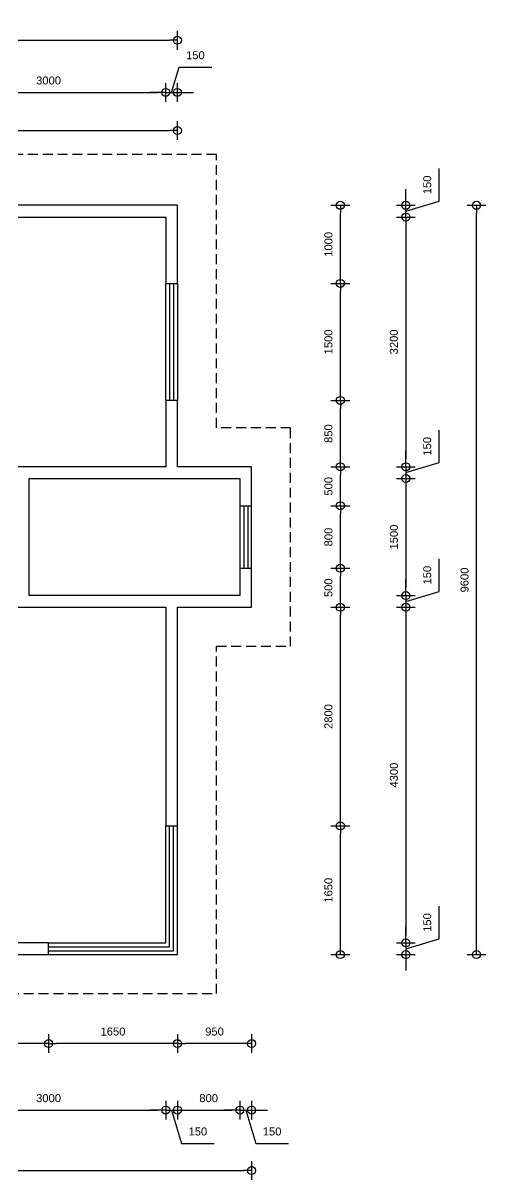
# Model space of a CAD drawing. Header units: millimetres. Extents: x 117 to 15717, y -10448 to 4372.
# Drawn here: x 9793 to 15717, y -10448 to 4372 of the extents above; entities that cross this region are included whole.
import ezdxf

# ---------------------------------------------------------------- set-up
doc = ezdxf.new("R2010")
doc.units = ezdxf.units.MM
doc.header["$LTSCALE"] = 5
doc.linetypes.add('DASHEDX2', pattern=[38.1, 25.4, -12.7])
for name, color, linetype in [('coberta', 7, 'DASHEDX2'), ('dimensoes', 7, 'Continuous'), ('janela alta', 7, 'Continuous'), ('janela baixa', 7, 'Continuous'), ('paredes', 7, 'Continuous')]:
    doc.layers.add(name, color=color, linetype=linetype)
doc.styles.get("Standard").update_dxf_attribs({"font": 'Arial.ttf'})
doc.dimstyles.new('ISO-25', dxfattribs={"dimtxt": 102.5, "dimasz": 102.5, "dimexe": 120, "dimexo": 0.625, "dimgap": 100.625, "dimtad": 1, "dimtxsty": 'Standard', "dimblk": 'ORIGIN', "dimblk1": 'ORIGIN', "dimblk2": 'ORIGIN', "dimcen": 2.5, "dimadec": 0, "dimazin": 0, "dimtfac": 1, "dimtmove": 0, "dimatfit": 3, "dimldrblk": 'ORIGIN', "dimfxl": 120, "dimfxlon": 1, "dimarcsym": 0})

# ---------------------------------------------------------------- blocks, each defined once
blk = doc.blocks.new('_Origin')
at = {"color": 0, "linetype": 'ByBlock', "lineweight": -2}
blk.add_line((0, 0), (-1, 0), dxfattribs=at)
blk.add_circle((0, 0), 0.5, dxfattribs=at)
blk = doc.blocks.new('*D1')
at = {"layer": 'Defpoints', "color": 0, "transparency": 16777216}
for p in [(1918, -912), (12718, -3112), (12718, -10328)]:
    blk.add_point(p, dxfattribs=at)
at = {"layer": 'dimensoes', "color": 0, "lineweight": -2, "transparency": 16777216}
for p, q in [((1918, -10208), (1918, -10448)), ((12718, -10208), (12718, -10448)), ((2020, -10328), (12615, -10328))]:
    blk.add_line(p, q, dxfattribs=at)
at = {"layer": 'dimensoes', "color": 0, "lineweight": -2, "transparency": 16777216, "xscale": 102.5, "yscale": 102.5, "zscale": 102.5, "rotation": 180}
blk.add_blockref('_Origin', (1918, -10328), dxfattribs=at)
at = {"layer": 'dimensoes', "color": 0, "lineweight": -2, "transparency": 16777216, "xscale": 102.5, "yscale": 102.5, "zscale": 102.5}
blk.add_blockref('_Origin', (12718, -10328), dxfattribs=at)
at = {"layer": 'dimensoes', "color": 0, "transparency": 16777216, "insert": (7318, -10175), "char_height": 102.5, "attachment_point": 5}
blk.add_mtext('10800', dxfattribs=at)
blk = doc.blocks.new('*D4')
at = {"layer": 'Defpoints', "color": 0, "transparency": 16777216}
for p in [(11768, -3112), (12718, -3112), (11768, -8701)]:
    blk.add_point(p, dxfattribs=at)
at = {"layer": 'dimensoes', "color": 0, "lineweight": -2, "transparency": 16777216}
for p, q in [((11768, -8581), (11768, -8821)), ((12718, -8581), (12718, -8821)), ((12615, -8701), (11870, -8701))]:
    blk.add_line(p, q, dxfattribs=at)
at = {"layer": 'dimensoes', "color": 0, "lineweight": -2, "transparency": 16777216, "xscale": 102.5, "yscale": 102.5, "zscale": 102.5, "rotation": 180}
blk.add_blockref('_Origin', (11768, -8701), dxfattribs=at)
at = {"layer": 'dimensoes', "color": 0, "lineweight": -2, "transparency": 16777216, "xscale": 102.5, "yscale": 102.5, "zscale": 102.5}
blk.add_blockref('_Origin', (12718, -8701), dxfattribs=at)
at = {"layer": 'dimensoes', "color": 0, "transparency": 16777216, "insert": (12243, -8548), "char_height": 102.5, "attachment_point": 5}
blk.add_mtext('950', dxfattribs=at)
blk = doc.blocks.new('*D5')
at = {"layer": 'Defpoints', "color": 0, "transparency": 16777216}
for p in [(11768, -3112), (10118, -7562), (10118, -8701)]:
    blk.add_point(p, dxfattribs=at)
at = {"layer": 'dimensoes', "color": 0, "lineweight": -2, "transparency": 16777216}
for p, q in [((10118, -8581), (10118, -8821)), ((11768, -8581), (11768, -8821)), ((11665, -8701), (10220, -8701))]:
    blk.add_line(p, q, dxfattribs=at)
at = {"layer": 'dimensoes', "color": 0, "lineweight": -2, "transparency": 16777216, "xscale": 102.5, "yscale": 102.5, "zscale": 102.5, "rotation": 180}
blk.add_blockref('_Origin', (10118, -8701), dxfattribs=at)
at = {"layer": 'dimensoes', "color": 0, "lineweight": -2, "transparency": 16777216, "xscale": 102.5, "yscale": 102.5, "zscale": 102.5}
blk.add_blockref('_Origin', (11768, -8701), dxfattribs=at)
at = {"layer": 'dimensoes', "color": 0, "transparency": 16777216, "insert": (10943, -8548), "char_height": 102.5, "attachment_point": 5}
blk.add_mtext('1650', dxfattribs=at)
blk = doc.blocks.new('*D6')
at = {"layer": 'Defpoints', "color": 0, "transparency": 16777216}
for p in [(8468, -7562), (10118, -7562), (8468, -8701)]:
    blk.add_point(p, dxfattribs=at)
at = {"layer": 'dimensoes', "color": 0, "lineweight": -2, "transparency": 16777216}
for p, q in [((8468, -8581), (8468, -8821)), ((10118, -8581), (10118, -8821)), ((10015, -8701), (8570, -8701))]:
    blk.add_line(p, q, dxfattribs=at)
at = {"layer": 'dimensoes', "color": 0, "lineweight": -2, "transparency": 16777216, "xscale": 102.5, "yscale": 102.5, "zscale": 102.5, "rotation": 180}
blk.add_blockref('_Origin', (8468, -8701), dxfattribs=at)
at = {"layer": 'dimensoes', "color": 0, "lineweight": -2, "transparency": 16777216, "xscale": 102.5, "yscale": 102.5, "zscale": 102.5}
blk.add_blockref('_Origin', (10118, -8701), dxfattribs=at)
at = {"layer": 'dimensoes', "color": 0, "transparency": 16777216, "insert": (9293, -8548), "char_height": 102.5, "attachment_point": 5}
blk.add_mtext('1650', dxfattribs=at)
blk = doc.blocks.new('*D15')
at = {"layer": 'Defpoints', "color": 0, "transparency": 16777216}
for p in [(11618, -5912), (8618, -7412), (11618, -9554)]:
    blk.add_point(p, dxfattribs=at)
at = {"layer": 'dimensoes', "color": 0, "lineweight": -2, "transparency": 16777216}
for p, q in [((8618, -9434), (8618, -9674)), ((11618, -9434), (11618, -9674)), ((8720, -9554), (11515, -9554))]:
    blk.add_line(p, q, dxfattribs=at)
at = {"layer": 'dimensoes', "color": 0, "lineweight": -2, "transparency": 16777216, "xscale": 102.5, "yscale": 102.5, "zscale": 102.5, "rotation": 180}
blk.add_blockref('_Origin', (8618, -9554), dxfattribs=at)
at = {"layer": 'dimensoes', "color": 0, "lineweight": -2, "transparency": 16777216, "xscale": 102.5, "yscale": 102.5, "zscale": 102.5}
blk.add_blockref('_Origin', (11618, -9554), dxfattribs=at)
at = {"layer": 'dimensoes', "color": 0, "transparency": 16777216, "insert": (10118, -9401), "char_height": 102.5, "attachment_point": 5}
blk.add_mtext('3000', dxfattribs=at)
blk = doc.blocks.new('*D16')
at = {"layer": 'Defpoints', "color": 0, "transparency": 16777216}
for p in [(11618, -5912), (11768, -5912), (11768, -9554)]:
    blk.add_point(p, dxfattribs=at)
at = {"layer": 'dimensoes', "color": 0, "lineweight": -2, "transparency": 16777216}
for p, q in [((11618, -9434), (11618, -9674)), ((11768, -9434), (11768, -9674)), ((11515, -9554), (11413, -9554)), ((11618, -9554), (11768, -9554)), ((11618, -9554), (11768, -9554)), ((11693, -9554), (11821, -9980)), ((11870, -9554), (11973, -9554)), ((11821, -9980), (12239, -9980))]:
    blk.add_line(p, q, dxfattribs=at)
at = {"layer": 'dimensoes', "color": 0, "lineweight": -2, "transparency": 16777216, "xscale": 102.5, "yscale": 102.5, "zscale": 102.5}
blk.add_blockref('_Origin', (11618, -9554), dxfattribs=at)
at = {"layer": 'dimensoes', "color": 0, "lineweight": -2, "transparency": 16777216, "xscale": 102.5, "yscale": 102.5, "zscale": 102.5, "rotation": 180}
blk.add_blockref('_Origin', (11768, -9554), dxfattribs=at)
at = {"layer": 'dimensoes', "color": 0, "transparency": 16777216, "insert": (12030, -9828), "char_height": 102.5, "attachment_point": 5}
blk.add_mtext('150', dxfattribs=at)
blk = doc.blocks.new('*D17')
at = {"layer": 'Defpoints', "color": 0, "transparency": 16777216}
for p in [(12568, -2962), (11768, -5912), (12568, -9554)]:
    blk.add_point(p, dxfattribs=at)
at = {"layer": 'dimensoes', "color": 0, "lineweight": -2, "transparency": 16777216}
for p, q in [((11768, -9434), (11768, -9674)), ((12568, -9434), (12568, -9674)), ((11870, -9554), (12465, -9554))]:
    blk.add_line(p, q, dxfattribs=at)
at = {"layer": 'dimensoes', "color": 0, "lineweight": -2, "transparency": 16777216, "xscale": 102.5, "yscale": 102.5, "zscale": 102.5, "rotation": 180}
blk.add_blockref('_Origin', (11768, -9554), dxfattribs=at)
at = {"layer": 'dimensoes', "color": 0, "lineweight": -2, "transparency": 16777216, "xscale": 102.5, "yscale": 102.5, "zscale": 102.5}
blk.add_blockref('_Origin', (12568, -9554), dxfattribs=at)
at = {"layer": 'dimensoes', "color": 0, "transparency": 16777216, "insert": (12168, -9401), "char_height": 102.5, "attachment_point": 5}
blk.add_mtext('800', dxfattribs=at)
blk = doc.blocks.new('*D18')
at = {"layer": 'Defpoints', "color": 0, "transparency": 16777216}
for p in [(12568, -2962), (12718, -3112), (12718, -9554)]:
    blk.add_point(p, dxfattribs=at)
at = {"layer": 'dimensoes', "color": 0, "lineweight": -2, "transparency": 16777216}
for p, q in [((12568, -9434), (12568, -9674)), ((12718, -9434), (12718, -9674)), ((12465, -9554), (12363, -9554)), ((12568, -9554), (12718, -9554)), ((12568, -9554), (12718, -9554)), ((12643, -9554), (12771, -9980)), ((12820, -9554), (12923, -9554)), ((12771, -9980), (13189, -9980))]:
    blk.add_line(p, q, dxfattribs=at)
at = {"layer": 'dimensoes', "color": 0, "lineweight": -2, "transparency": 16777216, "xscale": 102.5, "yscale": 102.5, "zscale": 102.5}
blk.add_blockref('_Origin', (12568, -9554), dxfattribs=at)
at = {"layer": 'dimensoes', "color": 0, "lineweight": -2, "transparency": 16777216, "xscale": 102.5, "yscale": 102.5, "zscale": 102.5, "rotation": 180}
blk.add_blockref('_Origin', (12718, -9554), dxfattribs=at)
at = {"layer": 'dimensoes', "color": 0, "transparency": 16777216, "insert": (12980, -9828), "char_height": 102.5, "attachment_point": 5}
blk.add_mtext('150', dxfattribs=at)
blk = doc.blocks.new('*D19')
at = {"layer": 'Defpoints', "color": 0, "transparency": 16777216}
for p in [(11768, -5912), (13854, -5912), (11768, -7562)]:
    blk.add_point(p, dxfattribs=at)
at = {"layer": 'dimensoes', "color": 0, "lineweight": -2, "transparency": 16777216}
for p, q in [((13734, -5912), (13974, -5912)), ((13854, -7459), (13854, -6014)), ((13734, -7562), (13974, -7562))]:
    blk.add_line(p, q, dxfattribs=at)
at = {"layer": 'dimensoes', "color": 0, "lineweight": -2, "transparency": 16777216, "xscale": 102.5, "yscale": 102.5, "zscale": 102.5}
for p, rotation in [((13854, -5912), 90), ((13854, -7562), 270)]:
    blk.add_blockref('_Origin', p, dxfattribs=dict(at, rotation=rotation))
at = {"layer": 'dimensoes', "color": 0, "transparency": 16777216, "insert": (13702, -6737), "char_height": 102.5, "attachment_point": 5, "rotation": 90}
blk.add_mtext('1650', dxfattribs=at)
blk = doc.blocks.new('*D20')
at = {"layer": 'Defpoints', "color": 0, "transparency": 16777216}
for p in [(12718, -3112), (13854, -3112), (11768, -5912)]:
    blk.add_point(p, dxfattribs=at)
at = {"layer": 'dimensoes', "color": 0, "lineweight": -2, "transparency": 16777216}
for p, q in [((13734, -3112), (13974, -3112)), ((13854, -5809), (13854, -3214)), ((13734, -5912), (13974, -5912))]:
    blk.add_line(p, q, dxfattribs=at)
at = {"layer": 'dimensoes', "color": 0, "lineweight": -2, "transparency": 16777216, "xscale": 102.5, "yscale": 102.5, "zscale": 102.5}
for p, rotation in [((13854, -3112), 90), ((13854, -5912), 270)]:
    blk.add_blockref('_Origin', p, dxfattribs=dict(at, rotation=rotation))
at = {"layer": 'dimensoes', "color": 0, "transparency": 16777216, "insert": (13702, -4512), "char_height": 102.5, "attachment_point": 5, "rotation": 90}
blk.add_mtext('2800', dxfattribs=at)
blk = doc.blocks.new('*D21')
at = {"layer": 'Defpoints', "color": 0, "transparency": 16777216}
for p in [(12718, -2612), (13854, -2612), (12718, -3112)]:
    blk.add_point(p, dxfattribs=at)
at = {"layer": 'dimensoes', "color": 0, "lineweight": -2, "transparency": 16777216}
for p, q in [((13734, -2612), (13974, -2612)), ((13854, -3009), (13854, -2714)), ((13734, -3112), (13974, -3112))]:
    blk.add_line(p, q, dxfattribs=at)
at = {"layer": 'dimensoes', "color": 0, "lineweight": -2, "transparency": 16777216, "xscale": 102.5, "yscale": 102.5, "zscale": 102.5}
for p, rotation in [((13854, -2612), 90), ((13854, -3112), 270)]:
    blk.add_blockref('_Origin', p, dxfattribs=dict(at, rotation=rotation))
at = {"layer": 'dimensoes', "color": 0, "transparency": 16777216, "insert": (13702, -2862), "char_height": 102.5, "attachment_point": 5, "rotation": 90}
blk.add_mtext('500', dxfattribs=at)
blk = doc.blocks.new('*D22')
at = {"layer": 'Defpoints', "color": 0, "transparency": 16777216}
for p in [(12718, -1812), (13854, -1812), (12718, -2612)]:
    blk.add_point(p, dxfattribs=at)
at = {"layer": 'dimensoes', "color": 0, "lineweight": -2, "transparency": 16777216}
for p, q in [((13734, -1812), (13974, -1812)), ((13854, -2509), (13854, -1914)), ((13734, -2612), (13974, -2612))]:
    blk.add_line(p, q, dxfattribs=at)
at = {"layer": 'dimensoes', "color": 0, "lineweight": -2, "transparency": 16777216, "xscale": 102.5, "yscale": 102.5, "zscale": 102.5}
for p, rotation in [((13854, -1812), 90), ((13854, -2612), 270)]:
    blk.add_blockref('_Origin', p, dxfattribs=dict(at, rotation=rotation))
at = {"layer": 'dimensoes', "color": 0, "transparency": 16777216, "insert": (13702, -2212), "char_height": 102.5, "attachment_point": 5, "rotation": 90}
blk.add_mtext('800', dxfattribs=at)
blk = doc.blocks.new('*D23')
at = {"layer": 'Defpoints', "color": 0, "transparency": 16777216}
for p in [(12718, -1312), (13854, -1312), (12718, -1812)]:
    blk.add_point(p, dxfattribs=at)
at = {"layer": 'dimensoes', "color": 0, "lineweight": -2, "transparency": 16777216}
for p, q in [((13734, -1312), (13974, -1312)), ((13854, -1709), (13854, -1414)), ((13734, -1812), (13974, -1812))]:
    blk.add_line(p, q, dxfattribs=at)
at = {"layer": 'dimensoes', "color": 0, "lineweight": -2, "transparency": 16777216, "xscale": 102.5, "yscale": 102.5, "zscale": 102.5}
for p, rotation in [((13854, -1312), 90), ((13854, -1812), 270)]:
    blk.add_blockref('_Origin', p, dxfattribs=dict(at, rotation=rotation))
at = {"layer": 'dimensoes', "color": 0, "transparency": 16777216, "insert": (13702, -1562), "char_height": 102.5, "attachment_point": 5, "rotation": 90}
blk.add_mtext('500', dxfattribs=at)
blk = doc.blocks.new('*D24')
at = {"layer": 'Defpoints', "color": 0, "transparency": 16777216}
for p in [(11768, -462), (13854, -462), (12718, -1312)]:
    blk.add_point(p, dxfattribs=at)
at = {"layer": 'dimensoes', "color": 0, "lineweight": -2, "transparency": 16777216}
for p, q in [((13734, -462), (13974, -462)), ((13854, -1209), (13854, -564)), ((13734, -1312), (13974, -1312))]:
    blk.add_line(p, q, dxfattribs=at)
at = {"layer": 'dimensoes', "color": 0, "lineweight": -2, "transparency": 16777216, "xscale": 102.5, "yscale": 102.5, "zscale": 102.5}
for p, rotation in [((13854, -462), 90), ((13854, -1312), 270)]:
    blk.add_blockref('_Origin', p, dxfattribs=dict(at, rotation=rotation))
at = {"layer": 'dimensoes', "color": 0, "transparency": 16777216, "insert": (13702, -887), "char_height": 102.5, "attachment_point": 5, "rotation": 90}
blk.add_mtext('850', dxfattribs=at)
blk = doc.blocks.new('*D25')
at = {"layer": 'Defpoints', "color": 0, "transparency": 16777216}
for p in [(11768, 1038), (13854, 1038), (11768, -462)]:
    blk.add_point(p, dxfattribs=at)
at = {"layer": 'dimensoes', "color": 0, "lineweight": -2, "transparency": 16777216}
for p, q in [((13734, 1038), (13974, 1038)), ((13854, -359), (13854, 936)), ((13734, -462), (13974, -462))]:
    blk.add_line(p, q, dxfattribs=at)
at = {"layer": 'dimensoes', "color": 0, "lineweight": -2, "transparency": 16777216, "xscale": 102.5, "yscale": 102.5, "zscale": 102.5}
for p, rotation in [((13854, 1038), 90), ((13854, -462), 270)]:
    blk.add_blockref('_Origin', p, dxfattribs=dict(at, rotation=rotation))
at = {"layer": 'dimensoes', "color": 0, "transparency": 16777216, "insert": (13702, 288), "char_height": 102.5, "attachment_point": 5, "rotation": 90}
blk.add_mtext('1500', dxfattribs=at)
blk = doc.blocks.new('*D26')
at = {"layer": 'Defpoints', "color": 0, "transparency": 16777216}
for p in [(11768, 2038), (13854, 2038), (11768, 1038)]:
    blk.add_point(p, dxfattribs=at)
at = {"layer": 'dimensoes', "color": 0, "lineweight": -2, "transparency": 16777216}
for p, q in [((13734, 2038), (13974, 2038)), ((13854, 1141), (13854, 1936)), ((13734, 1038), (13974, 1038))]:
    blk.add_line(p, q, dxfattribs=at)
at = {"layer": 'dimensoes', "color": 0, "lineweight": -2, "transparency": 16777216, "xscale": 102.5, "yscale": 102.5, "zscale": 102.5}
for p, rotation in [((13854, 2038), 90), ((13854, 1038), 270)]:
    blk.add_blockref('_Origin', p, dxfattribs=dict(at, rotation=rotation))
at = {"layer": 'dimensoes', "color": 0, "transparency": 16777216, "insert": (13702, 1538), "char_height": 102.5, "attachment_point": 5, "rotation": 90}
blk.add_mtext('1000', dxfattribs=at)
blk = doc.blocks.new('*D27')
at = {"layer": 'Defpoints', "color": 0, "transparency": 16777216}
for p in [(11574, 2038), (15597, 2038), (11574, -7562)]:
    blk.add_point(p, dxfattribs=at)
at = {"layer": 'dimensoes', "color": 0, "lineweight": -2, "transparency": 16777216}
for p, q in [((15477, 2038), (15717, 2038)), ((15597, -7459), (15597, 1936)), ((15477, -7562), (15717, -7562))]:
    blk.add_line(p, q, dxfattribs=at)
at = {"layer": 'dimensoes', "color": 0, "lineweight": -2, "transparency": 16777216, "xscale": 102.5, "yscale": 102.5, "zscale": 102.5}
for p, rotation in [((15597, 2038), 90), ((15597, -7562), 270)]:
    blk.add_blockref('_Origin', p, dxfattribs=dict(at, rotation=rotation))
at = {"layer": 'dimensoes', "color": 0, "transparency": 16777216, "insert": (15445, -2762), "char_height": 102.5, "attachment_point": 5, "rotation": 90}
blk.add_mtext('9600', dxfattribs=at)
blk = doc.blocks.new('*D29')
at = {"layer": 'Defpoints', "color": 0, "transparency": 16777216}
for p in [(11618, 1888), (11618, -1312), (14693, -1312)]:
    blk.add_point(p, dxfattribs=at)
at = {"layer": 'dimensoes', "color": 0, "lineweight": -2, "transparency": 16777216}
for p, q in [((14573, 1888), (14813, 1888)), ((14693, 1786), (14693, -1209)), ((14573, -1312), (14813, -1312))]:
    blk.add_line(p, q, dxfattribs=at)
at = {"layer": 'dimensoes', "color": 0, "lineweight": -2, "transparency": 16777216, "xscale": 102.5, "yscale": 102.5, "zscale": 102.5}
for p, rotation in [((14693, 1888), 90), ((14693, -1312), 270)]:
    blk.add_blockref('_Origin', p, dxfattribs=dict(at, rotation=rotation))
at = {"layer": 'dimensoes', "color": 0, "transparency": 16777216, "insert": (14540, 288), "char_height": 102.5, "attachment_point": 5, "rotation": 90}
blk.add_mtext('3200', dxfattribs=at)
blk = doc.blocks.new('*D30')
at = {"layer": 'Defpoints', "color": 0, "transparency": 16777216}
for p in [(11618, -1312), (12568, -1462), (14693, -1462)]:
    blk.add_point(p, dxfattribs=at)
at = {"layer": 'dimensoes', "color": 0, "lineweight": -2, "transparency": 16777216}
for p, q in [((15120, -1259), (15120, -841)), ((14693, -1209), (14693, -1107)), ((14573, -1312), (14813, -1312)), ((14693, -1387), (15120, -1259)), ((14693, -1312), (14693, -1462)), ((14693, -1312), (14693, -1462)), ((14573, -1462), (14813, -1462)), ((14693, -1564), (14693, -1667))]:
    blk.add_line(p, q, dxfattribs=at)
at = {"layer": 'dimensoes', "color": 0, "lineweight": -2, "transparency": 16777216, "xscale": 102.5, "yscale": 102.5, "zscale": 102.5}
for p, rotation in [((14693, -1312), 270), ((14693, -1462), 90)]:
    blk.add_blockref('_Origin', p, dxfattribs=dict(at, rotation=rotation))
at = {"layer": 'dimensoes', "color": 0, "transparency": 16777216, "insert": (14967, -1050), "char_height": 102.5, "attachment_point": 5, "rotation": 90}
blk.add_mtext('150', dxfattribs=at)
blk = doc.blocks.new('*D31')
at = {"layer": 'Defpoints', "color": 0, "transparency": 16777216}
for p in [(12568, -1462), (12568, -2962), (14693, -2962)]:
    blk.add_point(p, dxfattribs=at)
at = {"layer": 'dimensoes', "color": 0, "lineweight": -2, "transparency": 16777216}
for p, q in [((14573, -1462), (14813, -1462)), ((14693, -1564), (14693, -2859)), ((14573, -2962), (14813, -2962))]:
    blk.add_line(p, q, dxfattribs=at)
at = {"layer": 'dimensoes', "color": 0, "lineweight": -2, "transparency": 16777216, "xscale": 102.5, "yscale": 102.5, "zscale": 102.5}
for p, rotation in [((14693, -1462), 90), ((14693, -2962), 270)]:
    blk.add_blockref('_Origin', p, dxfattribs=dict(at, rotation=rotation))
at = {"layer": 'dimensoes', "color": 0, "transparency": 16777216, "insert": (14540, -2212), "char_height": 102.5, "attachment_point": 5, "rotation": 90}
blk.add_mtext('1500', dxfattribs=at)
blk = doc.blocks.new('*D32')
at = {"layer": 'Defpoints', "color": 0, "transparency": 16777216}
for p in [(12568, -2962), (12718, -3112), (14693, -3112)]:
    blk.add_point(p, dxfattribs=at)
at = {"layer": 'dimensoes', "color": 0, "lineweight": -2, "transparency": 16777216}
for p, q in [((15120, -2909), (15120, -2491)), ((14693, -2859), (14693, -2757)), ((14573, -2962), (14813, -2962)), ((14693, -3037), (15120, -2909)), ((14693, -2962), (14693, -3112)), ((14693, -2962), (14693, -3112)), ((14573, -3112), (14813, -3112)), ((14693, -3214), (14693, -3317))]:
    blk.add_line(p, q, dxfattribs=at)
at = {"layer": 'dimensoes', "color": 0, "lineweight": -2, "transparency": 16777216, "xscale": 102.5, "yscale": 102.5, "zscale": 102.5}
for p, rotation in [((14693, -2962), 270), ((14693, -3112), 90)]:
    blk.add_blockref('_Origin', p, dxfattribs=dict(at, rotation=rotation))
at = {"layer": 'dimensoes', "color": 0, "transparency": 16777216, "insert": (14967, -2700), "char_height": 102.5, "attachment_point": 5, "rotation": 90}
blk.add_mtext('150', dxfattribs=at)
blk = doc.blocks.new('*D33')
at = {"layer": 'Defpoints', "color": 0, "transparency": 16777216}
for p in [(12718, -3112), (11618, -7412), (14693, -7412)]:
    blk.add_point(p, dxfattribs=at)
at = {"layer": 'dimensoes', "color": 0, "lineweight": -2, "transparency": 16777216}
for p, q in [((14573, -3112), (14813, -3112)), ((14693, -3214), (14693, -7309)), ((14573, -7412), (14813, -7412))]:
    blk.add_line(p, q, dxfattribs=at)
at = {"layer": 'dimensoes', "color": 0, "lineweight": -2, "transparency": 16777216, "xscale": 102.5, "yscale": 102.5, "zscale": 102.5}
for p, rotation in [((14693, -3112), 90), ((14693, -7412), 270)]:
    blk.add_blockref('_Origin', p, dxfattribs=dict(at, rotation=rotation))
at = {"layer": 'dimensoes', "color": 0, "transparency": 16777216, "insert": (14540, -5262), "char_height": 102.5, "attachment_point": 5, "rotation": 90}
blk.add_mtext('4300', dxfattribs=at)
blk = doc.blocks.new('*D34')
at = {"layer": 'Defpoints', "color": 0, "transparency": 16777216}
for p in [(11618, -7412), (11768, -7562), (14693, -7562)]:
    blk.add_point(p, dxfattribs=at)
at = {"layer": 'dimensoes', "color": 0, "lineweight": -2, "transparency": 16777216}
for p, q in [((15120, -7359), (15120, -6941)), ((14693, -7309), (14693, -7207)), ((14693, -7487), (15120, -7359)), ((14573, -7412), (14813, -7412)), ((14693, -7412), (14693, -7562)), ((14693, -7412), (14693, -7562)), ((14573, -7562), (14813, -7562)), ((14693, -7664), (14693, -7767))]:
    blk.add_line(p, q, dxfattribs=at)
at = {"layer": 'dimensoes', "color": 0, "lineweight": -2, "transparency": 16777216, "xscale": 102.5, "yscale": 102.5, "zscale": 102.5}
for p, rotation in [((14693, -7412), 270), ((14693, -7562), 90)]:
    blk.add_blockref('_Origin', p, dxfattribs=dict(at, rotation=rotation))
at = {"layer": 'dimensoes', "color": 0, "transparency": 16777216, "insert": (14967, -7150), "char_height": 102.5, "attachment_point": 5, "rotation": 90}
blk.add_mtext('150', dxfattribs=at)
blk = doc.blocks.new('*D36')
at = {"layer": 'Defpoints', "color": 0, "transparency": 16777216}
for p in [(11768, 2038), (14693, 2038), (11618, 1888)]:
    blk.add_point(p, dxfattribs=at)
at = {"layer": 'dimensoes', "color": 0, "lineweight": -2, "transparency": 16777216}
for p, q in [((15120, 2091), (15120, 2509)), ((14693, 2141), (14693, 2243)), ((14693, 1963), (15120, 2091)), ((14573, 2038), (14813, 2038)), ((14693, 1888), (14693, 2038)), ((14693, 1888), (14693, 2038)), ((14573, 1888), (14813, 1888)), ((14693, 1786), (14693, 1683))]:
    blk.add_line(p, q, dxfattribs=at)
at = {"layer": 'dimensoes', "color": 0, "lineweight": -2, "transparency": 16777216, "xscale": 102.5, "yscale": 102.5, "zscale": 102.5}
for p, rotation in [((14693, 2038), 270), ((14693, 1888), 90)]:
    blk.add_blockref('_Origin', p, dxfattribs=dict(at, rotation=rotation))
at = {"layer": 'dimensoes', "color": 0, "transparency": 16777216, "insert": (14967, 2300), "char_height": 102.5, "attachment_point": 5, "rotation": 90}
blk.add_mtext('150', dxfattribs=at)
blk = doc.blocks.new('*D37')
at = {"layer": 'Defpoints', "color": 0, "transparency": 16777216}
for p in [(11768, 4152), (1918, 2038), (11768, 2038)]:
    blk.add_point(p, dxfattribs=at)
at = {"layer": 'dimensoes', "color": 0, "lineweight": -2, "transparency": 16777216}
for p, q in [((1918, 4032), (1918, 4272)), ((2020, 4152), (11665, 4152)), ((11768, 4032), (11768, 4272))]:
    blk.add_line(p, q, dxfattribs=at)
at = {"layer": 'dimensoes', "color": 0, "lineweight": -2, "transparency": 16777216, "xscale": 102.5, "yscale": 102.5, "zscale": 102.5, "rotation": 180}
blk.add_blockref('_Origin', (1918, 4152), dxfattribs=at)
at = {"layer": 'dimensoes', "color": 0, "lineweight": -2, "transparency": 16777216, "xscale": 102.5, "yscale": 102.5, "zscale": 102.5}
blk.add_blockref('_Origin', (11768, 4152), dxfattribs=at)
at = {"layer": 'dimensoes', "color": 0, "transparency": 16777216, "insert": (6843, 4305), "char_height": 102.5, "attachment_point": 5}
blk.add_mtext('9850', dxfattribs=at)
blk = doc.blocks.new('*D43')
at = {"layer": 'Defpoints', "color": 0, "transparency": 16777216}
for p in [(11618, 3484), (8618, 1888), (11618, 1888)]:
    blk.add_point(p, dxfattribs=at)
at = {"layer": 'dimensoes', "color": 0, "lineweight": -2, "transparency": 16777216}
for p, q in [((8618, 3364), (8618, 3604)), ((11618, 3364), (11618, 3604)), ((8720, 3484), (11515, 3484))]:
    blk.add_line(p, q, dxfattribs=at)
at = {"layer": 'dimensoes', "color": 0, "lineweight": -2, "transparency": 16777216, "xscale": 102.5, "yscale": 102.5, "zscale": 102.5, "rotation": 180}
blk.add_blockref('_Origin', (8618, 3484), dxfattribs=at)
at = {"layer": 'dimensoes', "color": 0, "lineweight": -2, "transparency": 16777216, "xscale": 102.5, "yscale": 102.5, "zscale": 102.5}
blk.add_blockref('_Origin', (11618, 3484), dxfattribs=at)
at = {"layer": 'dimensoes', "color": 0, "transparency": 16777216, "insert": (10118, 3637), "char_height": 102.5, "attachment_point": 5}
blk.add_mtext('3000', dxfattribs=at)
blk = doc.blocks.new('*D44')
at = {"layer": 'Defpoints', "color": 0, "transparency": 16777216}
for p in [(11768, 3484), (11768, 2038), (11618, 1888)]:
    blk.add_point(p, dxfattribs=at)
at = {"layer": 'dimensoes', "color": 0, "lineweight": -2, "transparency": 16777216}
for p, q in [((11693, 3484), (11789, 3807)), ((11789, 3807), (12207, 3807)), ((11618, 3364), (11618, 3604)), ((11768, 3364), (11768, 3604)), ((11515, 3484), (11413, 3484)), ((11618, 3484), (11768, 3484)), ((11618, 3484), (11768, 3484)), ((11870, 3484), (11973, 3484))]:
    blk.add_line(p, q, dxfattribs=at)
at = {"layer": 'dimensoes', "color": 0, "lineweight": -2, "transparency": 16777216, "xscale": 102.5, "yscale": 102.5, "zscale": 102.5}
blk.add_blockref('_Origin', (11618, 3484), dxfattribs=at)
at = {"layer": 'dimensoes', "color": 0, "lineweight": -2, "transparency": 16777216, "xscale": 102.5, "yscale": 102.5, "zscale": 102.5, "rotation": 180}
blk.add_blockref('_Origin', (11768, 3484), dxfattribs=at)
at = {"layer": 'dimensoes', "color": 0, "transparency": 16777216, "insert": (11998, 3960), "char_height": 102.5, "attachment_point": 5}
blk.add_mtext('150', dxfattribs=at)
blk = doc.blocks.new('*D50')
at = {"layer": 'Defpoints', "color": 0, "transparency": 16777216}
for p in [(11768, 2996), (7268, 2038), (11768, 2038)]:
    blk.add_point(p, dxfattribs=at)
at = {"layer": 'dimensoes', "color": 0, "lineweight": -2, "transparency": 16777216}
for p, q in [((7268, 2876), (7268, 3116)), ((11768, 2876), (11768, 3116)), ((7370, 2996), (11665, 2996))]:
    blk.add_line(p, q, dxfattribs=at)
at = {"layer": 'dimensoes', "color": 0, "lineweight": -2, "transparency": 16777216, "xscale": 102.5, "yscale": 102.5, "zscale": 102.5, "rotation": 180}
blk.add_blockref('_Origin', (7268, 2996), dxfattribs=at)
at = {"layer": 'dimensoes', "color": 0, "lineweight": -2, "transparency": 16777216, "xscale": 102.5, "yscale": 102.5, "zscale": 102.5}
blk.add_blockref('_Origin', (11768, 2996), dxfattribs=at)
at = {"layer": 'dimensoes', "color": 0, "transparency": 16777216, "insert": (9518, 3149), "char_height": 102.5, "attachment_point": 5}
blk.add_mtext('4500', dxfattribs=at)

msp = doc.modelspace()

# ---------------------------------------------------------------- linework, layer by layer
at = {"layer": 'coberta'}
msp.add_lwpolyline([(1417.612, 2688.233), (1417.612, -8061.767), (12267.612, -8061.767), (12267.612, -3611.767), (13217.612, -3611.767), (13217.612, -811.767), (12267.612, -811.767), (12267.612, 2688.233)], close=True, dxfattribs=at)
at = {"layer": 'janela alta'}
for p, q in [((12567.612, -1811.767), (12717.612, -1811.767)), ((12617.612, -1811.767), (12617.612, -2611.767)), ((12667.612, -1811.767), (12667.612, -2611.767)), ((12567.612, -2611.767), (12717.612, -2611.767))]:
    msp.add_line(p, q, dxfattribs=at)
at = {"layer": 'janela baixa'}
for p, q in [((11617.612, -461.767), (11617.612, 1038.233)), ((11667.612, 1038.233), (11667.612, -461.767)), ((11717.612, 1038.233), (11717.612, -461.767)), ((11767.612, 1038.233), (11767.612, -461.767))]:
    msp.add_line(p, q, dxfattribs=at)
for points in [[(10117.612, -7411.767), (11617.612, -7411.767), (11617.612, -5911.767)], [(10117.612, -7561.767), (11767.612, -7561.767), (11767.612, -5911.767)], [(10117.612, -7461.767), (11667.612, -7461.767), (11667.612, -5911.767)], [(10117.612, -7511.767), (11717.612, -7511.767), (11717.612, -5911.767)]]:
    msp.add_lwpolyline(points, dxfattribs=at)
at = {"layer": 'paredes', "lineweight": 30}
for points in [[(8617.612, 1888.233), (11617.612, 1888.233), (11617.612, 1038.233), (11767.612, 1038.233), (11767.612, 2038.233), (4417.612, 2038.233)], [(8617.612, -3111.767), (11617.612, -3111.767), (11617.612, -5911.767), (11767.612, -5911.767), (11767.612, -3111.767), (12717.612, -3111.767), (12717.612, -1311.767), (11767.612, -1311.767), (11767.612, -461.767), (11617.612, -461.767), (11617.612, -1311.767), (8617.612, -1311.767)], [(8467.612, -7561.767), (10117.612, -7561.767), (10117.612, -7411.767), (8617.612, -7411.767)]]:
    msp.add_lwpolyline(points, dxfattribs=at)
msp.add_lwpolyline([(9867.612, -2961.767), (9867.612, -1461.767), (11617.612, -1461.767), (12567.612, -1461.767), (12567.612, -2961.767), (11617.612, -2961.767)], close=True, dxfattribs=at)

# ---------------------------------------------------------------- dimensions: what is measured, and where the dimension line sits
at = {"layer": 'dimensoes'}
for base, p1, p2, picture, middle in [((11767.612, 4152.18), (1917.612, 2038.233), (11767.612, 2038.233), '*D37', (6842.612, 4304.754)), ((12717.612, -10327.559), (1917.612, -911.767), (12717.612, -3111.767), '*D1', (7317.612, -10174.985)), ((11767.612, -8701.055), (12717.612, -3111.767), (11767.612, -3111.767), '*D4', (12242.612, -8548.481))]:
    dim = msp.add_linear_dim(base=base, p1=p1, p2=p2, dimstyle='ISO-25', dxfattribs=at)
    dim.commit()
    dim.dimension.update_dxf_attribs({"geometry": picture, "text_midpoint": middle})
for base, p1, p2, picture, middle in [((11767.612, 3484.216), (11617.612, 1888.233), (11767.612, 2038.233), '*D44', (11890.103, 3959.677)), ((11617.612, 3484.216), (8617.612, 1888.233), (11617.612, 1888.233), '*D43', (10117.612, 3636.79)), ((11767.612, 2996.105), (7267.612, 2038.233), (11767.612, 2038.233), '*D50', (9517.612, 3148.679)), ((12567.612, -9553.703), (11767.612, -5911.767), (12567.612, -2961.767), '*D17', (12167.612, -9401.129)), ((12717.612, -9553.703), (12567.612, -2961.767), (12717.612, -3111.767), '*D18', (12871.273, -9827.914)), ((10117.612, -8701.055), (11767.612, -3111.767), (10117.612, -7561.767), '*D5', (10942.612, -8548.481)), ((11617.612, -9553.703), (8617.612, -7411.767), (11617.612, -5911.767), '*D15', (10117.612, -9401.129)), ((11767.612, -9553.703), (11617.612, -5911.767), (11767.612, -5911.767), '*D16', (11921.273, -9827.914)), ((8467.612, -8701.055), (10117.612, -7561.767), (8467.612, -7561.767), '*D6', (9292.612, -8548.481))]:
    dim = msp.add_linear_dim(base=base, p1=p1, p2=p2, dimstyle='ISO-25', override={"dimtmove": 1}, dxfattribs=at)
    dim.commit()
    dim.dimension.update_dxf_attribs({"geometry": picture, "text_midpoint": middle})
for base, p1, p2, picture, middle in [((14692.738, 2038.233), (11617.612, 1888.233), (11767.612, 2038.233), '*D36', (14966.949, 2191.894)), ((13854.124, 2038.233), (11767.612, 1038.233), (11767.612, 2038.233), '*D26', (13701.549, 1538.233)), ((13854.124, 1038.233), (11767.612, -461.767), (11767.612, 1038.233), '*D25', (13701.549, 288.233)), ((13854.124, -461.767), (12717.612, -1311.767), (11767.612, -461.767), '*D24', (13701.549, -886.767)), ((14692.738, -1461.767), (11617.612, -1311.767), (12567.612, -1461.767), '*D30', (14966.949, -1158.106)), ((13854.124, -1311.767), (12717.612, -1811.767), (12717.612, -1311.767), '*D23', (13701.549, -1561.767)), ((14692.738, -2961.767), (12567.612, -1461.767), (12567.612, -2961.767), '*D31', (14540.164, -2211.767)), ((13854.124, -1811.767), (12717.612, -2611.767), (12717.612, -1811.767), '*D22', (13701.549, -2211.767)), ((14692.738, -3111.767), (12567.612, -2961.767), (12717.612, -3111.767), '*D32', (14966.949, -2808.106)), ((13854.124, -2611.767), (12717.612, -3111.767), (12717.612, -2611.767), '*D21', (13701.549, -2861.767)), ((14692.738, -7411.767), (12717.612, -3111.767), (11617.612, -7411.767), '*D33', (14540.164, -5261.767)), ((13854.124, -3111.767), (11767.612, -5911.767), (12717.612, -3111.767), '*D20', (13701.549, -4511.767)), ((14692.738, -7561.767), (11617.612, -7411.767), (11767.612, -7561.767), '*D34', (14966.949, -7258.106))]:
    dim = msp.add_linear_dim(base=base, p1=p1, p2=p2, angle=90, dimstyle='ISO-25', override={"dimtmove": 1}, dxfattribs=at)
    dim.commit()
    dim.dimension.update_dxf_attribs({"geometry": picture, "text_midpoint": middle})
for base, p1, p2, picture, middle in [((15597.199, 2038.233), (11573.947, -7561.767), (11573.947, 2038.233), '*D27', (15444.625, -2761.767)), ((14692.738, -1311.767), (11617.612, 1888.233), (11617.612, -1311.767), '*D29', (14540.164, 288.233)), ((13854.124, -5911.767), (11767.612, -7561.767), (11767.612, -5911.767), '*D19', (13701.549, -6736.767))]:
    dim = msp.add_linear_dim(base=base, p1=p1, p2=p2, angle=90, dimstyle='ISO-25', dxfattribs=at)
    dim.commit()
    dim.dimension.update_dxf_attribs({"geometry": picture, "text_midpoint": middle})

doc.saveas('drawing.dxf')
